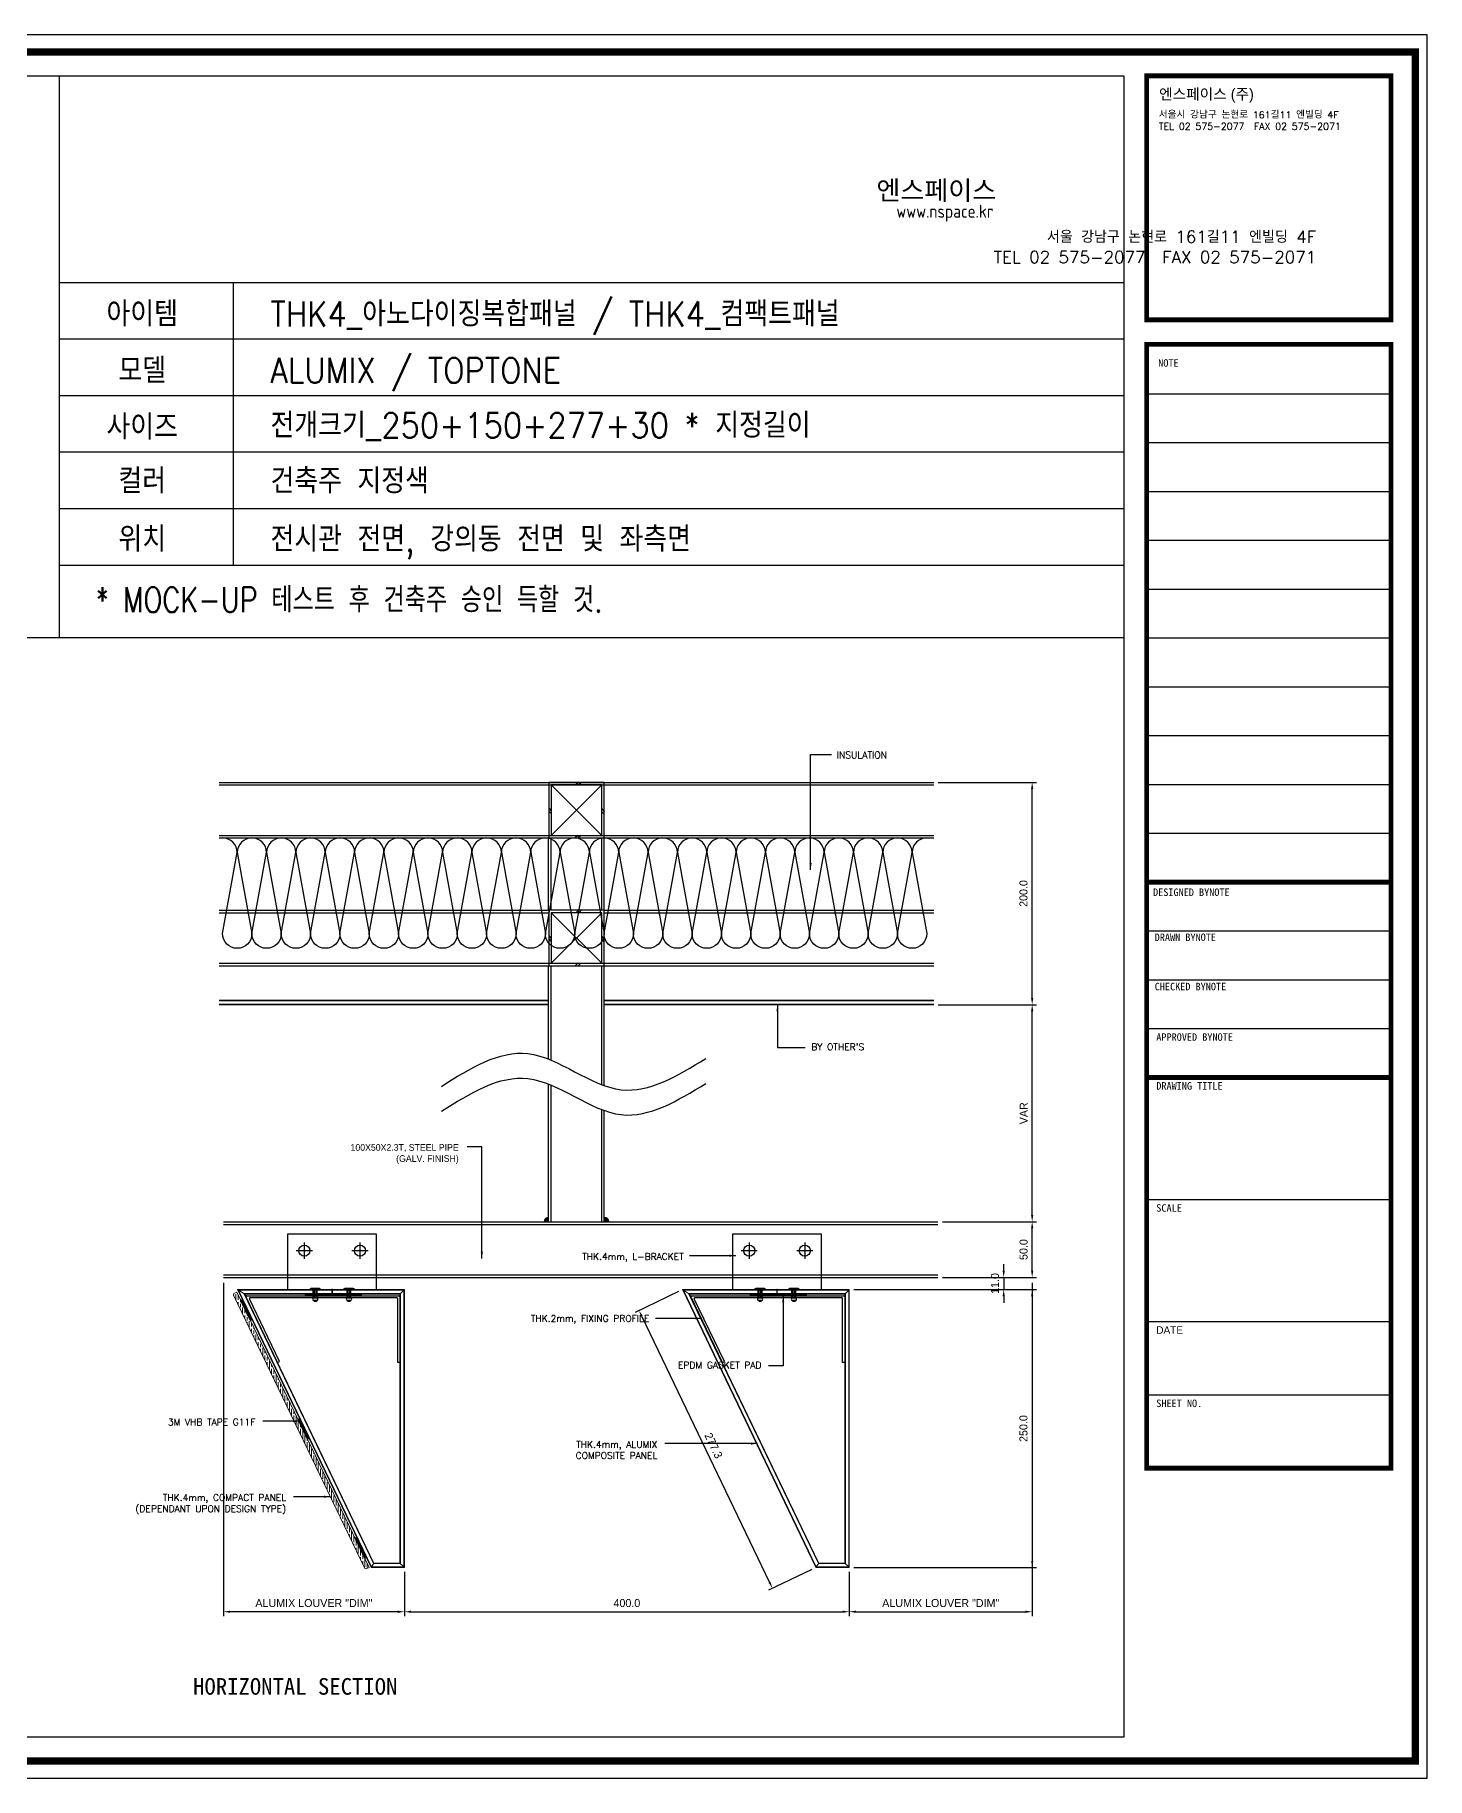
# Model space of a CAD drawing. Header units: millimetres. Extents: x 7297 to 60227, y -7497 to 19324.
# Drawn here: x 33829 to 35081, y 3667 to 5235 of the extents above; entities that cross this region are included whole.
import ezdxf
from ezdxf.enums import TextEntityAlignment as Align

# ---------------------------------------------------------------- set-up
doc = ezdxf.new("R2010")
doc.units = ezdxf.units.MM
doc.layers.add('NS_AL_PANEL', color=32, linetype='Continuous', lineweight=9)
doc.layers.add('NS_NT_PANEL', color=30, linetype='Continuous', lineweight=9)
for name, color, linetype in [('NS_BRACKET_NUTS', 1, 'Continuous'), ('NS_COL_GREEN', 3, 'Continuous'), ('NS_COL_WHITE', 7, 'Continuous'), ('NS_DIM', 1, 'Continuous'), ('NS_FORM', 7, 'Continuous'), ('NS_FRAME', 253, 'Continuous'), ('NS_GASKET_3M', 150, 'Continuous'), ('NS_INSUL', 8, 'Continuous'), ('NS_PIPE_FRAME', 2, 'Continuous'), ('NS_RIVET_SCREW', 1, 'Continuous'), ('NS_TEXT', 2, 'Continuous'), ('NS_TEXT_TITLE', 141, 'Continuous'), ('NS_WELD', 1, 'Continuous')]:
    doc.layers.add(name, color=color, linetype=linetype)
doc.styles.add('Expo M', font='Expo M.ttf')
doc.styles.add('HGTXT', font='romans.shx', dxfattribs={"bigfont": 'whgtxt.shx'})
doc.styles.add('HSW', font='romans.shx', dxfattribs={"width": 0.8, "bigfont": 'whgtxt.shx'})
doc.styles.add('style1', font='simplex.shx')
doc.dimstyles.new('N-SPACE', dxfattribs={"dimscale": 4, "dimtxt": 1.8, "dimasz": 1.5, "dimexe": 1, "dimexo": 1, "dimgap": 1, "dimtad": 1, "dimtoh": 1, "dimdec": 1, "dimzin": 1, "dimdsep": 46, "dimtxsty": 'Expo M', "dimcen": 2, "dimclrd": 1, "dimclre": 1, "dimclrt": 2, "dimadec": 1, "dimazin": 0, "dimtfac": 1, "dimtdec": 1, "dimtix": 1, "dimtmove": 1, "dimatfit": 3, "dimfxl": 1, "dimtolj": 1, "dimtzin": 1, "dimarcsym": 0})
doc.dimstyles.new('Telling', dxfattribs={"dimscale": 2, "dimtxt": 3, "dimasz": 3, "dimexe": 1, "dimexo": 3, "dimgap": 1, "dimtad": 1, "dimdec": 1, "dimrnd": 1, "dimdsep": 46, "dimtxsty": 'Standard', "dimcen": 3, "dimclrd": 1, "dimclre": 1, "dimclrt": 2, "dimadec": 0, "dimazin": 0, "dimtfac": 1, "dimtdec": 1, "dimtofl": 0, "dimtmove": 0, "dimatfit": 0, "dimfxl": 1, "dimtolj": 1, "dimtzin": 0, "dimlwe": -1, "dimarcsym": 0})
pattern_1 = [(70.641005824, (3468150.0844, 1511379.83706), (-0.66712706141, 0.23439599455), [])]

# ---------------------------------------------------------------- blocks, each defined once
blk = doc.blocks.new('*D692')
at = {"layer": 'NS_DIM', "color": 1, "lineweight": -2, "transparency": 16777216}
for p, q in [((34161.3, 3852.3), (34161.3, 3812.5)), ((34561.3, 3852.3), (34561.3, 3812.5)), ((34167.3, 3816.5), (34555.3, 3816.5))]:
    blk.add_line(p, q, dxfattribs=at)
at = {"layer": 'NS_DIM', "color": 1, "transparency": 16777216}
for points in [[(34167.3, 3817.5), (34167.3, 3815.5), (34161.3, 3816.5)], [(34555.3, 3817.5), (34555.3, 3815.5), (34561.3, 3816.5)]]:
    blk.add_solid(points, dxfattribs=at)
at = {"layer": 'NS_DIM', "color": 2, "transparency": 16777216, "insert": (34361.3, 3824.3), "char_height": 7.2, "attachment_point": 5, "style": 'Expo M'}
blk.add_mtext('\\A1;400.0', dxfattribs=at)
blk = doc.blocks.new('*D691')
at = {"layer": 'NS_DIM', "color": 1, "lineweight": -2, "transparency": 16777216}
for p, q in [((33998.5, 4112.3), (33998.5, 3812.5)), ((34161.3, 3852.3), (34161.3, 3812.5)), ((34155.3, 3816.5), (34004.5, 3816.5))]:
    blk.add_line(p, q, dxfattribs=at)
at = {"layer": 'NS_DIM', "color": 1, "transparency": 16777216}
for points in [[(34004.5, 3817.5), (34004.5, 3815.5), (33998.5, 3816.5)], [(34155.3, 3817.5), (34155.3, 3815.5), (34161.3, 3816.5)]]:
    blk.add_solid(points, dxfattribs=at)
at = {"layer": 'NS_DIM', "color": 2, "transparency": 16777216, "insert": (34079.9, 3824.3), "char_height": 7.2, "attachment_point": 5, "style": 'Expo M'}
blk.add_mtext('\\A1;ALUMIX LOUVER "DIM"', dxfattribs=at)
blk = doc.blocks.new('AL-TEMPLATE')
at = {"color": 8}
for p, q in [((2716.82, 1392.97), (2800.02, 1392.97)), ((2716.82, 1376.33), (2800.02, 1376.33)), ((2716.82, 1359.69), (2800.02, 1359.69)), ((2716.82, 1343.05), (2800.02, 1343.05)), ((2716.82, 1326.41), (2800.02, 1326.41)), ((2716.82, 1309.77), (2800.02, 1309.77)), ((2716.82, 1293.13), (2800.02, 1293.13)), ((2716.82, 1276.49), (2800.02, 1276.49)), ((2716.82, 1259.85), (2800.02, 1259.85)), ((2716.82, 1243.21), (2800.02, 1243.21)), ((2716.82, 1209.93), (2800.02, 1209.93)), ((2716.82, 1193.29), (2800.02, 1193.29)), ((2716.82, 1176.65), (2800.02, 1176.65)), ((2716.82, 1118.41), (2800.02, 1118.41)), ((2716.82, 1076.81), (2800.02, 1076.81)), ((2716.82, 1051.85), (2800.02, 1051.85))]:
    blk.add_line(p, q, dxfattribs=at)
at = {"color": 7, "ltscale": 2}
blk.add_lwpolyline([(1972.34, 1515.25), (1972.34, 921.25), (2812.34, 921.25), (2812.34, 1515.25)], close=True, dxfattribs=at)
at = {"color": 8}
for points, const_width in [([(1976.34, 1509.45), (2808.34, 1509.45), (2808.34, 927.05), (1976.34, 927.05)], 2.5), ([(2716.82, 1501.32), (2800.02, 1501.32), (2800.02, 1418.12), (2716.82, 1418.12)], 1.66), ([(2716.82, 1409.8), (2800.02, 1409.8), (2800.02, 1026.89), (2716.82, 1026.89)], 1.66)]:
    blk.add_lwpolyline(points, close=True, dxfattribs=dict(at, const_width=const_width))
at = {"color": 9}
blk.add_lwpolyline([(1984.07, 1501.32), (2709.08, 1501.32), (2709.08, 935.18), (1984.07, 935.18)], close=True, dxfattribs=at)
at = {"color": 8, "const_width": 1.66}
for points in [[(2716.82, 1226.57), (2800.02, 1226.57)], [(2716.82, 1160.01), (2800.02, 1160.01)]]:
    blk.add_lwpolyline(points, dxfattribs=at)
at = {"color": 146, "true_color": 0x105689, "insert": (2721.06, 1496.93), "char_height": 3.6698, "attachment_point": 1, "style": 'HGTXT'}
blk.add_mtext('{\\fExpo M|b0|i0|c129|p18;엔스페이스 (주)}', dxfattribs=at)
at = {"insert": (2720.94, 1489.17), "char_height": 2.3487, "attachment_point": 1, "style": 'HGTXT'}
blk.add_mtext('서울시 강남구 논현로 161길11 엔빌딩 4F\\PTEL 02 575-2077  FAX 02 575-2071', dxfattribs=at)
at = {"color": 8, "attachment_point": 1}
for s, insert, char_height, width in [('NOTE', (2720.76, 1404.73), 2.556, 438.9676), ('DESIGNED BYNOTE', (2719.01, 1224.39), 2.5559, 438.9676), ('DRAWN BYNOTE', (2719.56, 1209.04), 2.5559, 438.9676), ('CHECKED BYNOTE', (2719.56, 1192.25), 2.5559, 438.9676), ('APPROVED BYNOTE', (2720.1, 1175.04), 2.5559, 438.9676), ('DRAWING TITLE', (2720.1, 1158.4), 2.5559, 438.9675), ('SCALE', (2720.1, 1116.8), 2.556, 438.9675), ('{\\fﾱﾼﾸﾲ|b0|i0|c129|p49;DATE}', (2720.1, 1075.2), 2.5559, 438.9675), ('SHEET NO.', (2720.1, 1050.24), 2.556, 438.9675)]:
    blk.add_mtext(s, dxfattribs=dict(at, insert=insert, char_height=char_height, width=width))
blk = doc.blocks.new('*D689')
at = {"layer": 'NS_DIM', "color": 1, "lineweight": -2, "transparency": 16777216}
for p, q in [((34700.1, 4123.3), (34700.1, 4129.3)), ((34645, 4117.3), (34704.1, 4117.3)), ((34700.1, 4117.3), (34700.1, 4106.3)), ((34565.3, 4106.3), (34704.1, 4106.3)), ((34700.1, 4100.3), (34700.1, 4094.3))]:
    blk.add_line(p, q, dxfattribs=at)
at = {"layer": 'NS_DIM', "color": 1, "transparency": 16777216}
for points in [[(34699.1, 4123.3), (34701.1, 4123.3), (34700.1, 4117.3)], [(34699.1, 4100.3), (34701.1, 4100.3), (34700.1, 4106.3)]]:
    blk.add_solid(points, dxfattribs=at)
at = {"layer": 'NS_DIM', "color": 2, "transparency": 16777216, "insert": (34692.3, 4111.8), "char_height": 7.2, "attachment_point": 5, "rotation": 90, "style": 'Expo M'}
blk.add_mtext('\\A1;11.0', dxfattribs=at)
blk = doc.blocks.new('*D688')
at = {"layer": 'NS_DIM', "color": 1, "lineweight": -2, "transparency": 16777216}
for p, q in [((34565.3, 4106.3), (34729.7, 4106.3)), ((34725.7, 4100.3), (34725.7, 3862.3)), ((34565.3, 3856.3), (34729.7, 3856.3))]:
    blk.add_line(p, q, dxfattribs=at)
at = {"layer": 'NS_DIM', "color": 1, "transparency": 16777216}
for points in [[(34724.7, 4100.3), (34726.7, 4100.3), (34725.7, 4106.3)], [(34724.7, 3862.3), (34726.7, 3862.3), (34725.7, 3856.3)]]:
    blk.add_solid(points, dxfattribs=at)
at = {"layer": 'NS_DIM', "color": 2, "transparency": 16777216, "insert": (34717.9, 3981.3), "char_height": 7.2, "attachment_point": 5, "rotation": 90, "style": 'Expo M'}
blk.add_mtext('\\A1;250.0', dxfattribs=at)
blk = doc.blocks.new('*D687')
at = {"layer": 'NS_DIM', "color": 1, "lineweight": -2, "transparency": 16777216}
for p, q in [((34641.2, 4362.6), (34729.7, 4362.6)), ((34725.7, 4173.3), (34725.7, 4356.6)), ((34645, 4167.3), (34729.7, 4167.3))]:
    blk.add_line(p, q, dxfattribs=at)
at = {"layer": 'NS_DIM', "color": 1, "transparency": 16777216}
for points in [[(34724.7, 4356.6), (34726.7, 4356.6), (34725.7, 4362.6)], [(34724.7, 4173.3), (34726.7, 4173.3), (34725.7, 4167.3)]]:
    blk.add_solid(points, dxfattribs=at)
at = {"layer": 'NS_DIM', "color": 2, "transparency": 16777216, "insert": (34718.1, 4264.9), "char_height": 7.2, "attachment_point": 5, "rotation": 90, "style": 'Expo M'}
blk.add_mtext('\\A1;VAR', dxfattribs=at)
blk = doc.blocks.new('*D686')
at = {"layer": 'NS_DIM', "color": 1, "lineweight": -2, "transparency": 16777216}
for p, q in [((34645, 4167.3), (34729.7, 4167.3)), ((34725.7, 4123.3), (34725.7, 4161.3)), ((34645, 4117.3), (34729.7, 4117.3))]:
    blk.add_line(p, q, dxfattribs=at)
at = {"layer": 'NS_DIM', "color": 1, "transparency": 16777216}
for points in [[(34724.7, 4161.3), (34726.7, 4161.3), (34725.7, 4167.3)], [(34724.7, 4123.3), (34726.7, 4123.3), (34725.7, 4117.3)]]:
    blk.add_solid(points, dxfattribs=at)
at = {"layer": 'NS_DIM', "color": 2, "transparency": 16777216, "insert": (34718, 4142.3), "char_height": 7.2, "attachment_point": 5, "rotation": 90, "style": 'Expo M'}
blk.add_mtext('\\A1;50.0', dxfattribs=at)
blk = doc.blocks.new('*D683')
at = {"layer": 'NS_DIM', "color": 1, "lineweight": -2, "transparency": 16777216}
for p, q in [((34725.7, 4112.3), (34725.7, 3812.5)), ((34561.3, 3852.3), (34561.3, 3812.5)), ((34567.3, 3816.5), (34719.7, 3816.5))]:
    blk.add_line(p, q, dxfattribs=at)
at = {"layer": 'NS_DIM', "color": 1, "transparency": 16777216}
for points in [[(34567.3, 3817.5), (34567.3, 3815.5), (34561.3, 3816.5)], [(34719.7, 3817.5), (34719.7, 3815.5), (34725.7, 3816.5)]]:
    blk.add_solid(points, dxfattribs=at)
at = {"layer": 'NS_DIM', "color": 2, "transparency": 16777216, "insert": (34643.5, 3824.3), "char_height": 7.2, "attachment_point": 5, "style": 'Expo M'}
blk.add_mtext('\\A1;ALUMIX LOUVER "DIM"', dxfattribs=at)
blk = doc.blocks.new('louver-fix')
for p, q in [((2001, 3514, 0), (2001, 3517.5, 0)), ((2003.3, 3517.5), (2011.8, 3517.5)), ((2003.3, 3516.5), (2011.8, 3516.5)), ((2003.3, 3515), (2011.8, 3515)), ((2003.3, 3514), (2011.8, 3514)), ((2011.8, 3511.9), (2011.8, 3519.6))]:
    blk.add_line(p, q)
at = {"ltscale": 3}
for p, q in [((2003.3, 3517.5), (2003.3, 3514)), ((2010.8, 3520.6), (2010.8, 3510.8))]:
    blk.add_line(p, q, dxfattribs=at)
for centre, radius, start, end in [((2002.5, 3515.7, 0), 2.2, 133.0029, 226.9971), ((2002.1, 3516.9), 1.3, 27.3471, 152.6529), ((2002.1, 3514.6), 1.3, 207.3471, 332.6529), ((2010.8, 3519.6), 1.05, 0, 90), ((2010.8, 3511.9), 1.05, 270, 0)]:
    blk.add_arc(centre, radius, start, end)
blk = doc.blocks.new('50')
for p, q in [((-4, -22.7), (-49.4, 22.7)), ((-4, 22.7), (-49.4, -22.7)), ((-31.1, 25), (-28.8, 22.7)), ((-28.5, 25), (-26.2, 22.7)), ((-49.4, 1.2), (-51.7, -1.1)), ((-1.7, 1.8), (-4, -0.5)), ((-49.4, -1.4), (-51.7, -3.7)), ((-1.7, -0.8), (-4, -3.1)), ((-30.5, -22.7), (-28.2, -25)), ((-27.9, -22.7), (-25.6, -25))]:
    blk.add_line(p, q)
for points in [[(-1.7, -25), (-51.7, -25), (-51.7, 25), (-1.7, 25)], [(-4, -22.7), (-49.4, -22.7), (-49.4, 22.7), (-4, 22.7)]]:
    blk.add_lwpolyline(points, close=True)
blk = doc.blocks.new('*D682')
at = {"layer": 'NS_DIM', "color": 1, "lineweight": -2, "transparency": 16777216}
for p, q in [((34641.2, 4562.6), (34729.7, 4562.6)), ((34725.7, 4368.6), (34725.7, 4556.6)), ((34641.2, 4362.6), (34729.7, 4362.6))]:
    blk.add_line(p, q, dxfattribs=at)
at = {"layer": 'NS_DIM', "color": 1, "transparency": 16777216}
for points in [[(34724.7, 4556.6), (34726.7, 4556.6), (34725.7, 4562.6)], [(34724.7, 4368.6), (34726.7, 4368.6), (34725.7, 4362.6)]]:
    blk.add_solid(points, dxfattribs=at)
at = {"layer": 'NS_DIM', "color": 2, "transparency": 16777216, "insert": (34717.9, 4462.6), "char_height": 7.2, "attachment_point": 5, "rotation": 90, "style": 'Expo M'}
blk.add_mtext('\\A1;200.0', dxfattribs=at)
blk = doc.blocks.new('*D680')
at = {"layer": 'NS_DIM', "color": 1, "lineweight": -2, "transparency": 16777216}
for p, q in [((34407.7, 4104.6), (34368.6, 4085.8)), ((34374.8, 4082.1), (34489.6, 3842.9)), ((34527.7, 3854.6), (34488.6, 3835.8))]:
    blk.add_line(p, q, dxfattribs=at)
at = {"layer": 'NS_DIM', "color": 1, "transparency": 16777216}
for points in [[(34375.7, 4082.6), (34373.9, 4081.7), (34372.2, 4087.5)], [(34490.5, 3843.4), (34488.7, 3842.5), (34492.2, 3837.5)]]:
    blk.add_solid(points, dxfattribs=at)
at = {"layer": 'NS_DIM', "color": 2, "transparency": 16777216, "insert": (34439.2, 3965.9), "char_height": 7.2, "attachment_point": 5, "rotation": 295.641, "style": 'Expo M'}
blk.add_mtext('\\A1;277.3', dxfattribs=at)

msp = doc.modelspace()

# ---------------------------------------------------------------- hatches: boundary and pattern name
at = {"layer": 'NS_GASKET_3M', "ltscale": 3}
h = msp.add_hatch(dxfattribs=at)
h.set_pattern_fill('JIS_WOOD', color=256, angle=25.64101, style=0)
h.set_pattern_definition(pattern_1)
h.paths.add_polyline_path([(34022.92, 4078.6), (34024.27, 4079.25), (34015.62, 4097.28), (34014.27, 4096.63)])
h = msp.add_hatch(dxfattribs=at)
h.set_pattern_fill('JIS_WOOD', color=256, angle=90, style=0)
h.set_pattern_definition([(135, (161279.1654, 3752301.6909), (-0.49999999916, -0.49999999916), [])])
h.paths.add_polyline_path([(34122.47, 4100.8), (34122.47, 4102.3), (34072.47, 4102.3), (34072.47, 4100.8)])
h = msp.add_hatch(dxfattribs=at)
h.set_pattern_fill('JIS_WOOD', color=256, angle=90, style=0)
h.set_pattern_definition([(135, (161679.1654, 3752301.6909), (-0.49999999916, -0.49999999916), [])])
h.paths.add_polyline_path([(34522.47, 4100.8), (34522.47, 4102.3), (34472.47, 4102.3), (34472.47, 4100.8)])
h = msp.add_hatch(dxfattribs=at)
h.set_pattern_fill('JIS_WOOD', color=256, angle=25.64101, style=0)
h.set_pattern_definition([(70.641005824, (3468201.4298, 1511272.8675), (-0.66712706141, 0.23439599455), [])])
h.paths.add_polyline_path([(34074.27, 3971.63), (34075.62, 3972.28), (34066.96, 3990.31), (34065.61, 3989.66)])
h = msp.add_hatch(dxfattribs=at)
h.set_pattern_fill('JIS_WOOD', color=256, angle=25.64101, style=0)
h.set_pattern_definition(pattern_1)
h.paths.add_polyline_path([(34116.96, 3882.69), (34118.31, 3883.34), (34126.96, 3865.31), (34125.61, 3864.66)])
at = {"layer": 'NS_NT_PANEL'}
h = msp.add_hatch(dxfattribs=at)
h.set_pattern_fill('GOST_WOOD', color=256)
h.set_pattern_definition([(90, (31305.825, -162.9634), (6, -4e-16), [10, -2]), (90, (31307.825, -164.9634), (6, -4e-16), [6, -1.5, 3, -1.5]), (90, (31309.825, -167.9634), (6, -4e-16), [10, -2])])
h.paths.add_polyline_path([(34010.72, 4104.03), (34008.01, 4102.73), (34007.54, 4101.4), (34125.59, 3855.47), (34126.92, 3855), (34129.63, 3856.3)])

# ---------------------------------------------------------------- linework, layer by layer
at = {"layer": 'NS_AL_PANEL'}
for p, q in [((33994.74, 4366.58, 0), (34290.97, 4366.58, 0)), ((33994.74, 4366.08, 0), (34290.97, 4366.08, 0)), ((33994.74, 4363.08, 0), (34290.97, 4363.08, 0)), ((33994.74, 4362.58, 0), (34290.97, 4362.58, 0)), ((34637.19, 4366.58, 0), (34340.97, 4366.58, 0)), ((34637.19, 4366.08, 0), (34340.97, 4366.08, 0)), ((34637.19, 4363.08, 0), (34340.97, 4363.08, 0)), ((34637.19, 4362.58, 0), (34340.97, 4362.58, 0)), ((34086.09, 4106.3, 0), (34011.29, 4106.3, 0)), ((34131.29, 3856.3, 0), (34011.29, 4106.3, 0)), ((34096.09, 4105.8, 0), (34012.08, 4105.8, 0)), ((34131.6, 3856.8, 0), (34012.08, 4105.8, 0)), ((34017.65, 4102.3, 0), (34012.08, 4105.8, 0)), ((34096.09, 4102.8, 0), (34016.85, 4102.8, 0)), ((34133.49, 3859.8, 0), (34016.85, 4102.8, 0)), ((34157.29, 4102.3, 0), (34017.65, 4102.3, 0)), ((34133.81, 3860.3, 0), (34017.65, 4102.3, 0)), ((34161.29, 4106.3, 0), (34086.49, 4106.3, 0)), ((34096.09, 4106.3, 0), (34096.09, 4102.3, 0)), ((34096.49, 4106.3, 0), (34096.49, 4102.3, 0)), ((34160.79, 4105.8, 0), (34096.49, 4105.8, 0)), ((34157.79, 4102.8, 0), (34096.49, 4102.8, 0)), ((34157.29, 4102.3, 0), (34160.79, 4105.8, 0)), ((34157.29, 4102.3, 0), (34157.29, 3860.3, 0)), ((34157.79, 4102.8, 0), (34157.79, 3859.8, 0)), ((34160.79, 4105.8, 0), (34160.79, 3856.8, 0)), ((34161.29, 4106.3, 0), (34161.29, 3856.3, 0)), ((34486.09, 4106.3, 0), (34411.29, 4106.3, 0)), ((34531.29, 3856.3, 0), (34411.29, 4106.3, 0)), ((34496.09, 4105.8, 0), (34412.08, 4105.8, 0)), ((34531.6, 3856.8, 0), (34412.08, 4105.8, 0)), ((34417.65, 4102.3, 0), (34412.08, 4105.8, 0)), ((34496.09, 4102.8, 0), (34416.85, 4102.8, 0)), ((34533.49, 3859.8, 0), (34416.85, 4102.8, 0)), ((34557.29, 4102.3, 0), (34417.65, 4102.3, 0)), ((34533.81, 3860.3, 0), (34417.65, 4102.3, 0)), ((34561.29, 4106.3, 0), (34486.49, 4106.3, 0)), ((34496.09, 4106.3, 0), (34496.09, 4102.3, 0)), ((34496.49, 4106.3, 0), (34496.49, 4102.3, 0)), ((34560.79, 4105.8, 0), (34496.49, 4105.8, 0)), ((34557.79, 4102.8, 0), (34496.49, 4102.8, 0)), ((34557.29, 4102.3, 0), (34560.79, 4105.8, 0)), ((34557.29, 4102.3, 0), (34557.29, 3860.3, 0)), ((34557.79, 4102.8, 0), (34557.79, 3859.8, 0)), ((34560.79, 4105.8, 0), (34560.79, 3856.8, 0)), ((34561.29, 4106.3, 0), (34561.29, 3856.3, 0)), ((34133.81, 3860.3, 0), (34131.6, 3856.8, 0)), ((34157.79, 3859.8, 0), (34133.49, 3859.8, 0)), ((34157.29, 3860.3, 0), (34133.81, 3860.3, 0)), ((34157.29, 3860.3, 0), (34160.79, 3856.8, 0)), ((34533.81, 3860.3, 0), (34531.6, 3856.8, 0)), ((34557.79, 3859.8, 0), (34533.49, 3859.8, 0)), ((34557.29, 3860.3, 0), (34533.81, 3860.3, 0)), ((34557.29, 3860.3, 0), (34560.79, 3856.8, 0)), ((34161.29, 3856.3, 0), (34131.29, 3856.3, 0)), ((34160.79, 3856.8, 0), (34131.6, 3856.8, 0)), ((34561.29, 3856.3, 0), (34531.29, 3856.3, 0)), ((34560.79, 3856.8, 0), (34531.6, 3856.8, 0))]:
    msp.add_line(p, q, dxfattribs=at)
at = {"layer": 'NS_BRACKET_NUTS', "elevation": 0}
for points in [[(34056.29, 4106.3), (34136.29, 4106.3), (34136.29, 4156.3), (34056.29, 4156.3)], [(34456.29, 4106.3), (34536.29, 4106.3), (34536.29, 4156.3), (34456.29, 4156.3)]]:
    msp.add_lwpolyline(points, close=True, dxfattribs=at)
for points in [[(34078.59, 4141.3), (34063.99, 4141.3)], [(34071.29, 4148.6), (34071.29, 4134)], [(34128.59, 4141.3), (34113.99, 4141.3)], [(34121.29, 4148.6), (34121.29, 4134)], [(34478.59, 4141.3), (34463.99, 4141.3)], [(34471.29, 4148.6), (34471.29, 4134)], [(34528.59, 4141.3), (34513.99, 4141.3)], [(34521.29, 4148.6), (34521.29, 4134)]]:
    msp.add_lwpolyline(points, dxfattribs=at)
at = {"layer": 'NS_BRACKET_NUTS'}
for centre in [(34071.29, 4141.3, 0), (34121.29, 4141.3, 0), (34471.29, 4141.3, 0), (34521.29, 4141.3, 0)]:
    msp.add_circle(centre, 5, dxfattribs=at)
at = {"layer": 'NS_COL_GREEN'}
for p, q in [((34047.17, 4040.8, 0), (34018.71, 4100.08, 0)), ((34019.16, 4100.8, 0), (34156.29, 4100.8, 0)), ((34048.97, 4041.66, 0), (34021.89, 4098.08, 0)), ((34154.79, 4098.8, 0), (34022.34, 4098.8, 0)), ((34155.29, 4040.8, 0), (34155.29, 4098.3, 0)), ((34157.29, 4099.8, 0), (34157.29, 4040.8, 0)), ((34447.17, 4040.8, 0), (34418.71, 4100.08, 0)), ((34419.16, 4100.8, 0), (34556.29, 4100.8, 0)), ((34448.97, 4041.66, 0), (34421.89, 4098.08, 0)), ((34554.79, 4098.8, 0), (34422.34, 4098.8, 0)), ((34555.29, 4040.8, 0), (34555.29, 4098.3, 0)), ((34557.29, 4099.8, 0), (34557.29, 4040.8, 0)), ((34047.17, 4040.8, 0), (34048.97, 4041.66, 0)), ((34157.29, 4040.8, 0), (34155.29, 4040.8, 0)), ((34447.17, 4040.8, 0), (34448.97, 4041.66, 0)), ((34557.29, 4040.8, 0), (34555.29, 4040.8, 0))]:
    msp.add_line(p, q, dxfattribs=at)
for centre, radius, start, end in [((34019.16, 4100.3, 0), 0.5, 90, 205.64101), ((34022.34, 4098.3, 0), 0.5, 90, 205.64101), ((34154.79, 4098.3, 0), 0.5, 0, 90), ((34156.29, 4099.8, 0), 1, 0, 90), ((34419.16, 4100.3, 0), 0.5, 90, 205.64101), ((34422.34, 4098.3, 0), 0.5, 90, 205.64101), ((34554.79, 4098.3, 0), 0.5, 0, 90), ((34556.29, 4099.8, 0), 1, 0, 90)]:
    msp.add_arc(centre, radius, start, end, dxfattribs=at)
at = {"layer": 'NS_COL_WHITE'}
for p, q in [((33851.2, 4692.52), (33851.2, 5198.21)), ((34808.21, 4692.52), (32894.19, 4692.52)), ((34096.49, 4106.3, 0), (34096.09, 4106.3, 0)), ((34496.49, 4106.3, 0), (34496.09, 4106.3, 0))]:
    msp.add_line(p, q, dxfattribs=at)
for points in [[(34194.52, 4289.1), (34272.37, 4318.6), (34356.25, 4286.11), (34432.24, 4314.14)], [(34194.52, 4266.65), (34272.37, 4296.15), (34356.25, 4263.67), (34432.24, 4291.7)]]:
    msp.add_spline(points, degree=3, dxfattribs=at)
at = {"layer": 'NS_FORM'}
for p, q in [((33851.2, 5012.37), (34808.21, 5012.37)), ((34007.18, 5012.37), (34007.18, 4758.04)), ((33851.2, 4961.5), (34808.21, 4961.5)), ((33851.2, 4910.64), (34808.21, 4910.64)), ((33851.2, 4859.77), (34808.21, 4859.77)), ((33851.2, 4808.9), (34808.21, 4808.9)), ((33851.2, 4758.04), (34808.21, 4758.04))]:
    msp.add_line(p, q, dxfattribs=at)
at = {"layer": 'NS_FRAME'}
for p, q in [((33994.74, 4562.58, 0), (34637.19, 4562.58, 0)), ((33994.74, 4560.28, 0), (34637.19, 4560.28, 0)), ((33994.74, 4514.88, 0), (34290.97, 4514.88, 0)), ((33994.74, 4512.58, 0), (34290.97, 4512.58, 0)), ((34290.97, 4514.88, 0), (34637.19, 4514.88, 0)), ((34290.97, 4512.58, 0), (34637.19, 4512.58, 0)), ((34290.97, 4447.58, 0), (34290.97, 4512.58, 0)), ((34293.27, 4447.58, 0), (34293.27, 4512.58, 0)), ((34338.67, 4447.58, 0), (34338.67, 4512.58, 0)), ((34340.97, 4404.86, 0), (34340.97, 4512.58, 0)), ((33994.74, 4447.58, 0), (34290.97, 4447.58, 0)), ((33994.74, 4445.28, 0), (34290.97, 4445.28, 0)), ((34340.97, 4447.58, 0), (34637.19, 4447.58, 0)), ((34340.97, 4445.28, 0), (34637.19, 4445.28, 0)), ((33994.74, 4399.88, 0), (34290.97, 4399.88, 0)), ((33994.74, 4397.58, 0), (34290.97, 4397.58, 0)), ((34290.97, 4399.88, 0), (34637.19, 4399.88, 0)), ((34290.97, 4313.55, 0), (34290.97, 4397.58, 0)), ((34290.97, 4397.58, 0), (34637.19, 4397.58, 0)), ((34293.27, 4312.6, 0), (34293.27, 4397.58, 0)), ((34338.67, 4290.71, 0), (34338.67, 4397.58, 0)), ((34340.97, 4289.86, 0), (34340.97, 4397.58, 0)), ((34290.97, 4167.28, 0), (34290.97, 4291.1, 0)), ((34293.27, 4167.28, 0), (34293.27, 4290.16, 0)), ((34338.67, 4167.28, 0), (34338.67, 4268.27, 0)), ((34340.97, 4167.28, 0), (34340.97, 4267.42, 0)), ((33998.53, 4167.28, 0), (34340.97, 4167.28, 0)), ((33998.53, 4164.98, 0), (34340.97, 4164.98, 0)), ((34340.97, 4167.28, 0), (34640.98, 4167.28, 0)), ((34340.97, 4164.98, 0), (34640.98, 4164.98, 0)), ((33998.53, 4119.58, 0), (34319.77, 4119.58, 0)), ((33998.53, 4117.28, 0), (34319.77, 4117.28, 0)), ((34319.77, 4119.58, 0), (34640.98, 4119.58, 0)), ((34319.77, 4117.28, 0), (34640.98, 4117.28, 0))]:
    msp.add_line(p, q, dxfattribs=at)
at = {"layer": 'NS_GASKET_3M', "ltscale": 3, "elevation": 0, "flags": 128}
for points in [[(34014.27, 4096.63), (34015.62, 4097.28), (34024.27, 4079.25), (34022.92, 4078.6)], [(34072.47, 4100.8), (34072.47, 4102.3), (34122.47, 4102.3), (34122.47, 4100.8)], [(34472.47, 4100.8), (34472.47, 4102.3), (34522.47, 4102.3), (34522.47, 4100.8)], [(34065.61, 3989.66), (34066.96, 3990.31), (34075.62, 3972.28), (34074.27, 3971.63)], [(34125.61, 3864.66), (34126.96, 3865.31), (34118.31, 3883.34), (34116.96, 3882.69)]]:
    msp.add_lwpolyline(points, close=True, dxfattribs=at)
at = {"layer": 'NS_INSUL', "ltscale": 2, "elevation": 0}
for points in [[(34314.37, 4512.58, 0.4142136), (34301.18, 4499.39), (34314.37, 4426.47, -1), (34287.99, 4426.47), (34301.18, 4499.39, 1), (34274.8, 4499.39), (34287.99, 4426.47, -1), (34261.61, 4426.47), (34274.8, 4499.39, 1), (34248.42, 4499.39), (34261.61, 4426.47, -1), (34235.23, 4426.47), (34248.42, 4499.39, 1), (34222.04, 4499.39), (34235.23, 4426.47, -1), (34208.85, 4426.47), (34222.04, 4499.39, 1), (34195.66, 4499.39), (34208.85, 4426.47, -1), (34182.47, 4426.47), (34195.66, 4499.39, 1), (34169.28, 4499.39), (34182.47, 4426.47, -1), (34156.09, 4426.47), (34169.28, 4499.39, 1), (34142.9, 4499.39), (34156.09, 4426.47, -1), (34129.71, 4426.47), (34142.9, 4499.39, 1), (34116.52, 4499.39), (34129.71, 4426.47, -1), (34103.33, 4426.47), (34116.52, 4499.39, 1), (34090.14, 4499.39), (34103.33, 4426.47, -1), (34076.95, 4426.47), (34090.14, 4499.39, 1), (34063.76, 4499.39), (34076.95, 4426.47, -1), (34050.57, 4426.47), (34063.76, 4499.39, 1), (34037.38, 4499.39), (34050.57, 4426.47, -1), (34024.19, 4426.47), (34037.38, 4499.39, 1), (34011, 4499.39), (34024.19, 4426.47, -1), (33997.81, 4426.47), (34011, 4499.39, 0.4142136), (33997.81, 4512.58)], [(34630.93, 4512.58, 0.4142136), (34617.74, 4499.39), (34630.93, 4426.47, -1), (34604.55, 4426.47), (34617.74, 4499.39, 1), (34591.36, 4499.39), (34604.55, 4426.47, -1), (34578.17, 4426.47), (34591.36, 4499.39, 1), (34564.98, 4499.39), (34578.17, 4426.47, -1), (34551.79, 4426.47), (34564.98, 4499.39, 1), (34538.6, 4499.39), (34551.79, 4426.47, -1), (34525.41, 4426.47), (34538.6, 4499.39, 1), (34512.22, 4499.39), (34525.41, 4426.47, -1), (34499.03, 4426.47), (34512.22, 4499.39, 1), (34485.84, 4499.39), (34499.03, 4426.47, -1), (34472.65, 4426.47), (34485.84, 4499.39, 1), (34459.46, 4499.39), (34472.65, 4426.47, -1), (34446.27, 4426.47), (34459.46, 4499.39, 1), (34433.08, 4499.39), (34446.27, 4426.47, -1), (34419.89, 4426.47), (34433.08, 4499.39, 1), (34406.7, 4499.39), (34419.89, 4426.47, -1), (34393.51, 4426.47), (34406.7, 4499.39, 1), (34380.32, 4499.39), (34393.51, 4426.47, -1), (34367.13, 4426.47), (34380.32, 4499.39, 1), (34353.94, 4499.39), (34367.13, 4426.47, -1), (34340.75, 4426.47), (34353.94, 4499.39, 1), (34327.56, 4499.39), (34340.75, 4426.47, -1), (34314.37, 4426.47), (34327.56, 4499.39, 0.4142136), (34314.37, 4512.58)]]:
    msp.add_lwpolyline(points, format="xyb", dxfattribs=at)
at = {"layer": 'NS_NT_PANEL', "elevation": 0}
msp.add_lwpolyline([(34010.72, 4104.03), (34129.63, 3856.3), (34126.92, 3855), (34125.59, 3855.47), (34007.54, 4101.4), (34008.01, 4102.73)], close=True, dxfattribs=at)
at = {"layer": 'NS_WELD'}
for centre, radius, start, end in [((34290.97, 4167.28, 0), 4, 90, 180), ((34290.97, 4167.28, 0), 3, 90, 180), ((34290.97, 4167.28, 0), 2, 90, 180), ((34290.97, 4167.28, 0), 1, 90, 180), ((34340.97, 4167.28, 0), 4, 0, 90), ((34340.97, 4167.28, 0), 3, 0, 90), ((34340.97, 4167.28, 0), 2, 0, 90), ((34340.97, 4167.28, 0), 1, 0, 90)]:
    msp.add_arc(centre, radius, start, end, dxfattribs=at)

# ---------------------------------------------------------------- block references
at = {"layer": 'NS_FORM', "xscale": 2.64, "yscale": 2.64, "zscale": 2.64}
msp.add_blockref('AL-TEMPLATE', (27656.24, 1234.73), dxfattribs=at)
at = {"layer": 'NS_PIPE_FRAME', "xscale": -1}
for p in [(34289.29, 4537.58, 0), (34289.29, 4422.58, 0)]:
    msp.add_blockref('50', p, dxfattribs=at)
at = {"layer": 'NS_RIVET_SCREW', "rotation": 90}
for p in [(37596.81, 2095.52, 0), (37627.21, 2095.52, 0), (37996.81, 2095.52, 0), (38027.21, 2095.52, 0)]:
    msp.add_blockref('louver-fix', p, dxfattribs=at)

# ---------------------------------------------------------------- texts
at = {"layer": 'NS_FORM', "attachment_point": 1, "style": 'HGTXT'}
for s, insert, char_height in [('{\\fExpo M|b0|i0|c129|p18;엔스페이스}', (34585.66, 5103.77), 17.1625), ('\\pxqr;서울 강남구 논현로 161길11 엔빌딩 4F\\PTEL 02 575-2077  FAX 02 575-2071', (34691.02, 5058.85), 10.984)]:
    msp.add_mtext(s, dxfattribs=dict(at, insert=insert, char_height=char_height))
at = {"layer": 'NS_FORM', "insert": (34651.04, 5082.16), "char_height": 11.6917, "attachment_point": 1}
msp.add_mtext_dynamic_manual_height_columns('\\pxqr;{\\Fdim|c129;www.nspace.kr}', width=39.8646, gutter_width=12.5, heights=[0], dxfattribs=at)
at = {"layer": 'NS_TEXT', "char_height": 6, "style": 'style1'}
for s, insert, width, attachment_point in [('INSULATION', (34550.07, 4590.19), 77.3177, 1), ("BY OTHER'S", (34527.16, 4327.63), 126.1087, 1), ('{\\fHY울릉도L|b0|i0|c129|p18;100X50X2.3T, STEEL PIPE \\P(GALV. FINISH)}', (34210.11, 4237.17), 168.5268, 3), ('\\pxqr;THK.4mm, L-BRACKET', (34412.47, 4139.03), 181.6972, 3), ('\\pxqr;THK.2mm, FIXING PROFILE', (34381.46, 4083.36), 181.6972, 3), ('\\pxqr;EPDM GASKET PAD', (34482.36, 4041.43), 181.6972, 3), ('\\pxqr;3M VHB TAPE G11F', (34027.28, 3990.18), 199.9872, 3), ('\\pxqr;THK.4mm, ALUMIX \\PCOMPOSITE PANEL', (34388.75, 3970.01, 0), 181.6972, 3), ('\\pxqr;THK.4mm, COMPACT PANEL\\P(DEPENDANT UPON DESIGN TYPE)', (34054.93, 3922.2), 199.9872, 3)]:
    msp.add_mtext(s, dxfattribs=dict(at, insert=insert, width=width, attachment_point=attachment_point))
at = {"layer": 'NS_TEXT_TITLE', "style": 'HSW', "width": 0.9}
for s, p in [('아이템', (33925.54, 4983.95)), ('모델', (33925.54, 4933.08)), ('사이즈', (33925.54, 4882.22)), ('컬러', (33925.54, 4833.72)), ('위치', (33925.54, 4781.44))]:
    msp.add_text(s, height=22.5, dxfattribs=at).set_placement(p, align=Align.MIDDLE_CENTER)
at = {"layer": 'NS_TEXT_TITLE', "style": 'HSW'}
for s, width, p in [('THK4_아노다이징복합패널 / THK4_컴팩트패널', 0.9, (34040.89, 4983.95)), ('ALUMIX / TOPTONE', 0.9, (34040.89, 4933.08)), ('전개크기_250+150+277+30 * 지정길이', 0.9, (34040.89, 4883.75)), ('건축주 지정색', 0.9, (34040.89, 4833.72)), ('전시관 전면, 강의동 전면 및 좌측면', 0.9, (34040.89, 4781.44)), ('* MOCK-UP 테스트 후 건축주 승인 득할 것.', 0.8, (33883.5, 4726.79))]:
    msp.add_text(s, height=22.5, dxfattribs=dict(at, width=width)).set_placement(p, align=Align.MIDDLE_LEFT)
at = {"layer": 'NS_TEXT_TITLE'}
msp.add_text('HORIZONTAL SECTION', height=15, dxfattribs=at).set_placement((33971.29, 3741.84))

# ---------------------------------------------------------------- dimensions: what is measured, and where the dimension line sits
at = {"layer": 'NS_DIM'}
for base, p1, p2, picture, middle in [((34725.73, 4562.58), (34637.19, 4362.58, 0), (34637.19, 4562.58, 0), '*D682', (34717.94, 4462.58)), ((34725.73, 4167.28, 0), (34640.98, 4117.28, 0), (34640.98, 4167.28, 0), '*D686', (34717.95, 4142.28, 0)), ((34725.73, 3856.3, 0), (34561.29, 4106.3, 0), (34561.29, 3856.3, 0), '*D688', (34717.94, 3981.3, 0))]:
    dim = msp.add_linear_dim(base=base, p1=p1, p2=p2, angle=90, dimstyle='N-SPACE', dxfattribs=at)
    dim.commit()
    dim.dimension.update_dxf_attribs({"geometry": picture, "text_midpoint": middle})
dim = msp.add_linear_dim(base=(34725.73, 4362.58, 0), p1=(34640.98, 4167.28, 0), p2=(34637.19, 4362.58, 0), angle=90, text='VAR', dimstyle='N-SPACE', dxfattribs=at)
dim.commit()
dim.dimension.update_dxf_attribs({"geometry": '*D687', "text_midpoint": (34718.13, 4264.93, 0)})
dim = msp.add_linear_dim(base=(34700.08, 4106.3, 0), p1=(34640.98, 4117.28, 0), p2=(34561.29, 4106.3, 0), angle=90, dimstyle='N-SPACE', dxfattribs=at)
dim.commit()
dim.dimension.update_dxf_attribs({"geometry": '*D689', "text_midpoint": (34700.08, 4111.79, 0), "dimtype": 128})
dim = msp.add_linear_dim(base=(33998.53, 3816.48), p1=(34161.29, 3856.3, 0), p2=(33998.53, 4116.3, 0), angle=180, text='ALUMIX LOUVER "DIM"', dimstyle='N-SPACE', dxfattribs=at)
dim.commit()
dim.dimension.update_dxf_attribs({"geometry": '*D691', "text_midpoint": (34079.91, 3816.48), "dimtype": 128})
dim = msp.add_linear_dim(base=(34725.73, 3816.48), p1=(34561.29, 3856.3, 0), p2=(34725.73, 4116.3, 0), text='ALUMIX LOUVER "DIM"', dimstyle='N-SPACE', dxfattribs=at)
dim.commit()
dim.dimension.update_dxf_attribs({"geometry": '*D683', "text_midpoint": (34643.51, 3816.48), "dimtype": 128})
dim = msp.add_aligned_dim(p1=(34411.29, 4106.3, 0), p2=(34531.29, 3856.3, 0), distance=-43.35, dimstyle='N-SPACE', dxfattribs=at)
dim.commit()
dim.dimension.update_dxf_attribs({"geometry": '*D680', "text_midpoint": (34439.23, 3965.91)})
dim = msp.add_linear_dim(base=(34561.29, 3816.48), p1=(34161.29, 3856.3, 0), p2=(34561.29, 3856.3, 0), dimstyle='N-SPACE', dxfattribs=at)
dim.commit()
dim.dimension.update_dxf_attribs({"geometry": '*D692', "text_midpoint": (34361.29, 3816.48), "dimtype": 128})

# ---------------------------------------------------------------- leaders
for points in [[(34526.44, 4484), (34526.44, 4587.51), (34545.41, 4587.51)], [(34496.71, 4362.58), (34496.71, 4324.21), (34521.55, 4324.21)], [(34230.9, 4134.36), (34230.9, 4234.61), (34217.64, 4234.61)], [(34459.31, 4136.79), (34417.54, 4136.79)], [(34501.86, 4100.8), (34501.86, 4037.74), (34488.61, 4037.74)], [(34428.78, 4080.37), (34387.01, 4080.37)], [(34067.19, 3987.94), (34033.86, 3987.94)], [(34478.88, 3967.77, 0), (34395.34, 3967.77, 0)], [(34094.84, 3919.96), (34061.51, 3919.96)]]:
    msp.add_leader(points, dimstyle='Telling', override={"dimgap": 1, "dimtad": 0}, dxfattribs=at)

doc.saveas('drawing.dxf')
